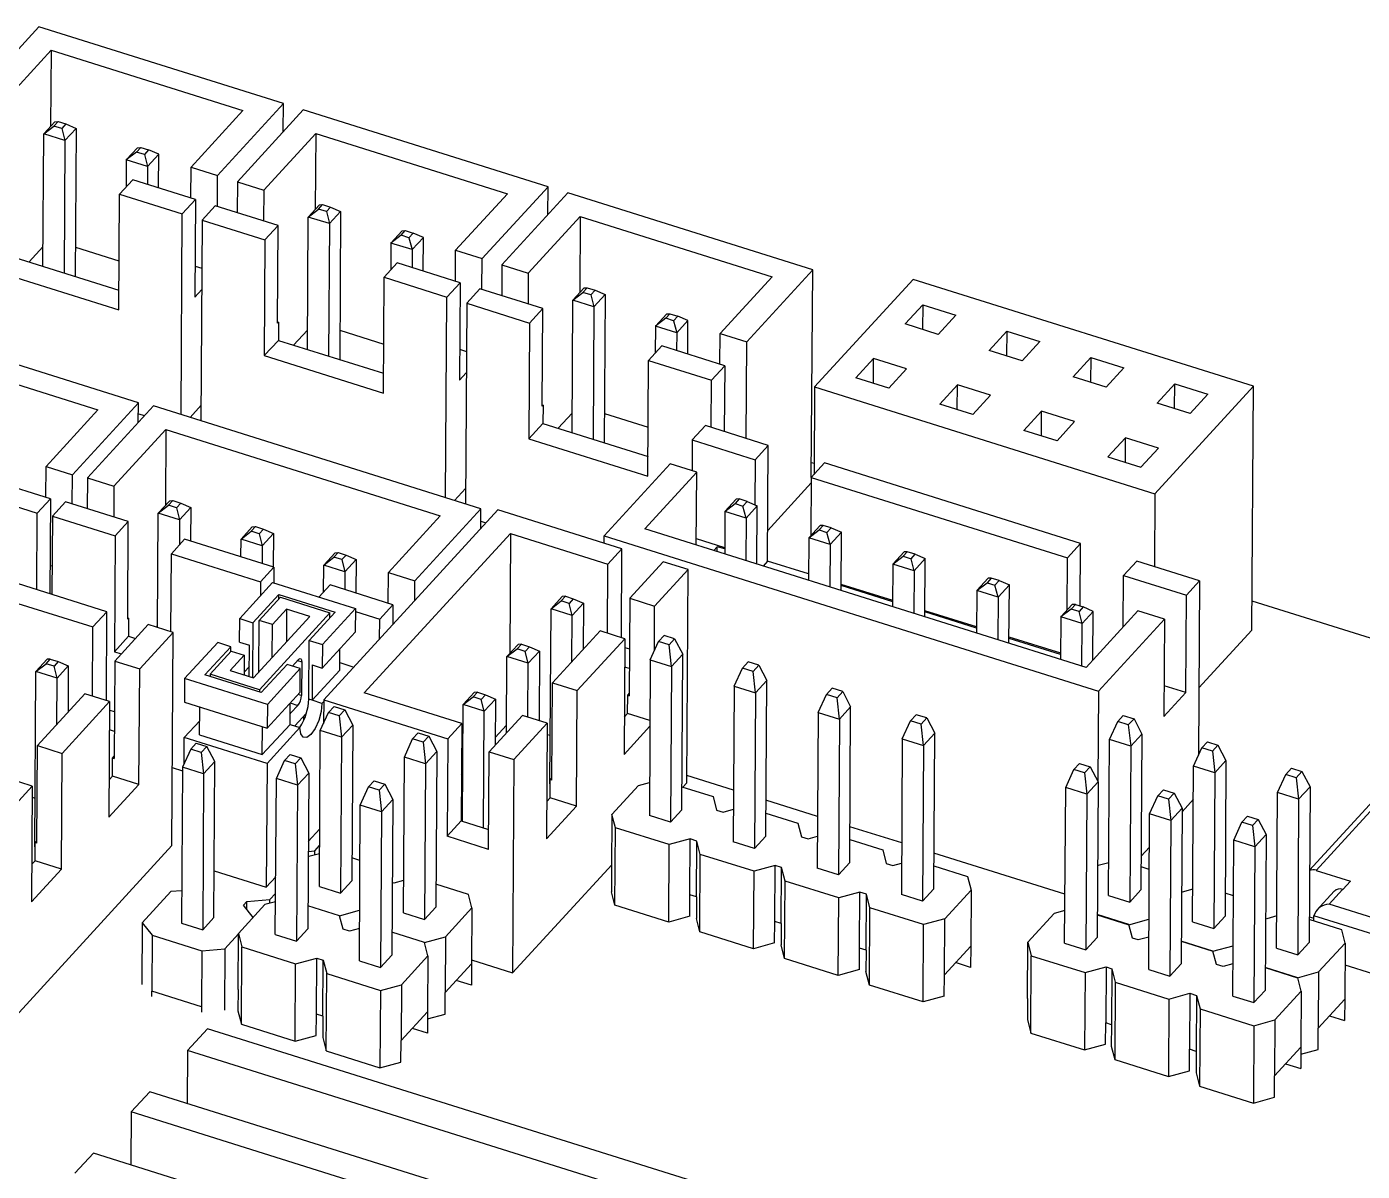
# Model space of a CAD drawing. Header units: millimetres. Extents: x -11 to 295, y 0 to 216.
# Drawn here: x 124.82 to 136.7, y 164.73 to 174.91 of the extents above; entities that cross this region are included whole.
import ezdxf

# ---------------------------------------------------------------- set-up
doc = ezdxf.new("R2010")
doc.units = ezdxf.units.MM

msp = doc.modelspace()

# ---------------------------------------------------------------- linework, layer by layer
at = {"color": 7, "linetype": 'Continuous', "lineweight": 25}
for p, q in [((124.923, 174.911), (124.336, 174.271)), ((127.101, 174.227), (124.923, 174.911)), ((124.571, 174.197), (125.033, 174.701)), ((125.033, 174.701), (125.029, 174.025)), ((125.033, 174.701), (126.74, 174.165)), ((126.513, 173.587), (127.101, 174.227)), ((127.099, 173.978), (127.101, 174.227)), ((126.74, 174.165), (126.278, 173.661)), ((127.277, 174.172), (126.69, 173.531)), ((129.455, 173.488), (127.277, 174.172)), ((124.967, 173.957), (125.067, 174.066)), ((124.967, 173.957), (125.057, 174.027)), ((125.057, 174.027), (125.095, 174.068)), ((125.128, 174.005), (125.057, 174.027)), ((125.067, 174.066), (125.095, 174.068)), ((125.095, 174.068), (125.165, 174.046)), ((125.165, 174.046), (125.128, 174.005)), ((125.128, 174.005), (125.155, 173.898)), ((125.255, 174.007), (125.155, 173.898)), ((125.165, 174.046), (125.255, 174.007)), ((125.255, 174.007), (125.247, 172.689)), ((124.959, 172.779), (124.967, 173.957)), ((125.155, 173.898), (124.967, 173.957)), ((125.155, 173.898), (125.148, 172.72)), ((126.925, 173.458), (127.387, 173.961)), ((127.387, 173.961), (127.383, 173.286)), ((127.387, 173.961), (129.094, 173.425)), ((125.702, 173.726), (125.802, 173.835)), ((125.793, 173.796), (125.702, 173.726)), ((125.793, 173.796), (125.83, 173.837)), ((125.863, 173.774), (125.793, 173.796)), ((125.802, 173.835), (125.83, 173.837)), ((125.83, 173.837), (125.901, 173.815)), ((125.901, 173.815), (125.863, 173.774)), ((125.863, 173.774), (125.891, 173.667)), ((125.991, 173.776), (125.891, 173.667)), ((125.991, 173.776), (125.901, 173.815)), ((125.989, 173.477), (125.991, 173.776)), ((125.702, 173.726), (125.701, 173.486)), ((125.891, 173.667), (125.702, 173.726)), ((125.891, 173.667), (125.89, 173.508)), ((126.276, 173.386), (126.278, 173.661)), ((126.278, 173.661), (126.513, 173.587)), ((125.759, 173.549), (125.641, 173.421)), ((126.318, 173.373), (125.759, 173.549)), ((126.512, 173.312), (126.513, 173.587)), ((126.69, 173.531), (126.688, 173.257)), ((126.69, 173.531), (126.925, 173.458)), ((125.635, 172.391), (125.641, 173.421)), ((125.641, 173.421), (126.2, 173.245)), ((126.925, 173.458), (126.924, 173.183)), ((129.094, 173.425), (128.632, 172.922)), ((128.867, 172.848), (129.455, 173.488)), ((129.631, 173.433), (129.044, 172.792)), ((129.453, 173.238), (129.455, 173.488)), ((131.809, 172.749), (129.631, 173.433)), ((126.2, 173.245), (126.318, 173.373)), ((126.318, 173.373), (126.312, 172.506)), ((126.494, 173.318), (126.377, 173.19)), ((127.053, 173.142), (126.494, 173.318)), ((127.321, 173.218), (127.421, 173.327)), ((127.321, 173.218), (127.411, 173.288)), ((127.411, 173.288), (127.449, 173.329)), ((127.482, 173.266), (127.411, 173.288)), ((127.421, 173.327), (127.449, 173.329)), ((127.449, 173.329), (127.519, 173.306)), ((127.519, 173.306), (127.482, 173.266)), ((127.482, 173.266), (127.509, 173.159)), ((127.609, 173.268), (127.509, 173.159)), ((127.519, 173.306), (127.609, 173.268)), ((127.609, 173.268), (127.601, 171.95)), ((126.189, 171.461), (126.2, 173.245)), ((126.377, 173.19), (126.366, 171.406)), ((126.377, 173.19), (126.936, 173.014)), ((126.936, 173.014), (127.053, 173.142)), ((127.048, 172.275), (127.053, 173.142)), ((127.313, 172.04), (127.321, 173.218)), ((127.509, 173.159), (127.321, 173.218)), ((127.509, 173.159), (127.502, 171.981)), ((129.279, 172.718), (129.741, 173.222)), ((129.741, 173.222), (129.737, 172.547)), ((129.741, 173.222), (131.448, 172.686)), ((128.056, 172.987), (128.157, 173.096)), ((128.147, 173.057), (128.056, 172.987)), ((128.147, 173.057), (128.184, 173.098)), ((128.217, 173.034), (128.147, 173.057)), ((128.157, 173.096), (128.184, 173.098)), ((128.184, 173.098), (128.255, 173.075)), ((128.255, 173.075), (128.217, 173.034)), ((128.217, 173.034), (128.245, 172.928)), ((128.345, 173.037), (128.245, 172.928)), ((128.345, 173.037), (128.255, 173.075)), ((128.343, 172.737), (128.345, 173.037)), ((124.837, 172.818), (124.96, 172.953)), ((125.249, 172.95), (125.637, 172.828)), ((126.936, 173.014), (126.93, 171.985)), ((128.056, 172.987), (128.055, 172.747)), ((128.245, 172.928), (128.056, 172.987)), ((128.245, 172.928), (128.244, 172.769)), ((128.63, 172.647), (128.632, 172.922)), ((128.632, 172.922), (128.867, 172.848)), ((124.701, 172.861), (125.636, 172.567)), ((128.113, 172.81), (127.995, 172.682)), ((128.672, 172.634), (128.113, 172.81)), ((128.866, 172.573), (128.867, 172.848)), ((129.044, 172.792), (129.042, 172.518)), ((129.044, 172.792), (129.279, 172.718)), ((124.575, 172.724), (125.635, 172.391)), ((126.314, 172.781), (126.374, 172.762)), ((127.989, 171.652), (127.995, 172.682)), ((127.995, 172.682), (128.554, 172.506)), ((129.279, 172.718), (129.278, 172.444)), ((131.448, 172.686), (130.986, 172.182)), ((131.222, 172.108), (131.809, 172.749)), ((131.797, 170.902), (131.809, 172.749)), ((126.373, 172.573), (126.312, 172.506)), ((128.554, 172.506), (128.672, 172.634)), ((128.672, 172.634), (128.666, 171.767)), ((128.848, 172.579), (128.731, 172.451)), ((129.407, 172.403), (128.848, 172.579)), ((129.675, 172.479), (129.775, 172.588)), ((129.675, 172.479), (129.765, 172.548)), ((129.765, 172.548), (129.803, 172.589)), ((129.836, 172.526), (129.765, 172.548)), ((129.775, 172.588), (129.803, 172.589)), ((129.803, 172.589), (129.873, 172.567)), ((129.873, 172.567), (129.836, 172.526)), ((129.873, 172.567), (129.963, 172.529)), ((132.703, 172.662), (131.826, 171.706)), ((135.731, 171.712), (132.703, 172.662)), ((128.543, 170.722), (128.554, 172.506)), ((128.731, 172.451), (128.72, 170.666)), ((128.731, 172.451), (129.29, 172.275)), ((129.668, 171.301), (129.675, 172.479)), ((129.863, 172.419), (129.675, 172.479)), ((129.836, 172.526), (129.863, 172.419)), ((129.963, 172.529), (129.863, 172.419)), ((129.963, 172.529), (129.955, 171.211)), ((132.632, 172.267), (132.788, 172.437)), ((132.788, 172.437), (132.787, 172.218)), ((132.788, 172.437), (133.083, 172.345)), ((129.29, 172.275), (129.407, 172.403)), ((129.402, 171.536), (129.407, 172.403)), ((129.863, 172.419), (129.856, 171.242)), ((130.41, 172.248), (130.511, 172.357)), ((130.501, 172.317), (130.41, 172.248)), ((130.501, 172.317), (130.538, 172.358)), ((130.571, 172.295), (130.501, 172.317)), ((130.511, 172.357), (130.538, 172.358)), ((130.538, 172.358), (130.609, 172.336)), ((130.609, 172.336), (130.571, 172.295)), ((130.699, 172.298), (130.609, 172.336)), ((133.083, 172.345), (132.926, 172.174)), ((125.81, 171.566), (123.633, 172.25)), ((127.048, 172.286), (127.056, 172.284)), ((127.048, 172.275), (127.056, 172.284)), ((127.056, 172.284), (127.055, 172.121)), ((127.191, 172.079), (127.314, 172.213)), ((127.603, 172.211), (127.992, 172.088)), ((129.29, 172.275), (129.284, 171.246)), ((130.41, 172.248), (130.409, 172.007)), ((130.599, 172.188), (130.41, 172.248)), ((130.571, 172.295), (130.599, 172.188)), ((130.599, 172.188), (130.598, 172.029)), ((130.699, 172.298), (130.599, 172.188)), ((130.697, 171.998), (130.699, 172.298)), ((132.926, 172.174), (132.632, 172.267)), ((133.379, 172.032), (133.536, 172.203)), ((133.536, 172.203), (133.535, 171.983)), ((133.536, 172.203), (133.83, 172.11)), ((126.93, 171.985), (127.055, 172.121)), ((127.055, 172.121), (127.99, 171.828)), ((130.467, 172.071), (130.349, 171.942)), ((131.026, 171.895), (130.467, 172.071)), ((130.984, 171.908), (130.986, 172.182)), ((130.986, 172.182), (131.222, 172.108)), ((131.216, 171.249), (131.222, 172.108)), ((133.83, 172.11), (133.674, 171.94)), ((123.743, 172.039), (125.45, 171.503)), ((126.93, 171.985), (127.989, 171.652)), ((128.668, 172.042), (128.728, 172.023)), ((132.35, 171.959), (132.193, 171.789)), ((132.349, 171.74), (132.35, 171.959)), ((132.644, 171.867), (132.35, 171.959)), ((133.674, 171.94), (133.379, 172.032)), ((134.127, 171.797), (134.283, 171.968)), ((134.283, 171.968), (134.282, 171.749)), ((134.283, 171.968), (134.578, 171.876)), ((128.727, 171.833), (128.666, 171.767)), ((130.343, 170.913), (130.349, 171.942)), ((130.349, 171.942), (130.908, 171.767)), ((130.908, 171.767), (131.026, 171.895)), ((131.026, 171.895), (131.022, 171.31)), ((132.488, 171.696), (132.644, 171.867)), ((134.578, 171.876), (134.421, 171.705)), ((130.906, 171.347), (130.908, 171.767)), ((132.488, 171.696), (132.193, 171.789)), ((133.097, 171.725), (132.941, 171.554)), ((133.096, 171.505), (133.097, 171.725)), ((133.392, 171.632), (133.097, 171.725)), ((134.421, 171.705), (134.127, 171.797)), ((134.874, 171.563), (135.031, 171.733)), ((135.029, 171.514), (135.031, 171.733)), ((135.031, 171.733), (135.325, 171.641)), ((131.826, 171.706), (131.821, 170.928)), ((131.826, 171.706), (134.854, 170.755)), ((133.235, 171.461), (133.392, 171.632)), ((134.854, 170.755), (135.731, 171.712)), ((135.325, 171.641), (135.168, 171.47)), ((135.717, 169.544), (135.731, 171.712)), ((125.45, 171.503), (124.988, 170.999)), ((125.223, 170.925), (125.81, 171.566)), ((125.944, 171.538), (125.357, 170.898)), ((125.809, 171.391), (125.81, 171.566)), ((128.857, 170.623), (125.944, 171.538)), ((126.269, 171.436), (126.367, 171.543)), ((129.402, 171.547), (129.41, 171.545)), ((129.402, 171.536), (129.41, 171.545)), ((129.41, 171.545), (129.409, 171.382)), ((133.235, 171.461), (132.941, 171.554)), ((133.845, 171.49), (133.688, 171.319)), ((133.844, 171.27), (133.845, 171.49)), ((134.139, 171.398), (133.845, 171.49)), ((135.168, 171.47), (134.874, 171.563)), ((125.81, 171.468), (125.864, 171.451)), ((129.284, 171.246), (129.409, 171.382)), ((129.409, 171.382), (130.344, 171.088)), ((129.545, 171.339), (129.669, 171.474)), ((129.957, 171.471), (130.346, 171.349)), ((130.855, 171.363), (130.738, 171.235)), ((131.414, 171.187), (130.855, 171.363)), ((133.983, 171.227), (134.139, 171.398)), ((125.592, 170.824), (126.054, 171.327)), ((126.054, 171.327), (126.05, 170.652)), ((126.054, 171.327), (128.496, 170.561)), ((129.284, 171.246), (130.343, 170.913)), ((133.983, 171.227), (133.688, 171.319)), ((134.436, 171.084), (134.592, 171.255)), ((134.591, 171.036), (134.592, 171.255)), ((134.887, 171.163), (134.592, 171.255)), ((130.738, 171.235), (130.736, 170.96)), ((130.738, 171.235), (131.297, 171.059)), ((131.297, 171.059), (131.414, 171.187)), ((131.408, 170.158), (131.414, 171.187)), ((134.73, 170.992), (134.887, 171.163)), ((130.542, 171.021), (129.955, 170.381)), ((130.777, 170.947), (130.542, 171.021)), ((131.297, 171.059), (131.294, 170.659)), ((131.915, 171.03), (131.797, 170.902)), ((131.822, 171.025), (131.798, 171.032)), ((134.192, 170.315), (131.915, 171.03)), ((134.436, 171.084), (134.73, 170.992)), ((125.027, 170.712), (124.468, 170.887)), ((124.986, 170.725), (124.988, 170.999)), ((124.988, 170.999), (125.223, 170.925)), ((125.221, 170.665), (125.223, 170.925)), ((125.357, 170.898), (125.355, 170.623)), ((125.357, 170.898), (125.592, 170.824)), ((130.315, 170.443), (130.777, 170.947)), ((130.773, 170.3), (130.777, 170.947)), ((131.797, 170.902), (131.794, 170.385)), ((131.797, 170.902), (134.075, 170.187)), ((125.592, 170.824), (125.59, 170.549)), ((128.623, 170.697), (128.721, 170.804)), ((131.41, 170.43), (131.797, 170.852)), ((124.351, 170.759), (124.91, 170.584)), ((124.91, 170.584), (125.027, 170.712)), ((125.027, 170.712), (125.022, 169.867)), ((125.161, 170.684), (125.044, 170.556)), ((125.72, 170.509), (125.161, 170.684)), ((125.987, 170.584), (126.088, 170.693)), ((125.987, 170.584), (126.078, 170.654)), ((126.078, 170.654), (126.116, 170.695)), ((126.149, 170.632), (126.078, 170.654)), ((126.088, 170.693), (126.116, 170.695)), ((126.116, 170.695), (126.186, 170.673)), ((126.186, 170.673), (126.149, 170.632)), ((126.186, 170.673), (126.276, 170.634)), ((131.028, 170.599), (131.128, 170.708)), ((131.028, 170.599), (131.118, 170.669)), ((131.156, 170.71), (131.118, 170.669)), ((131.118, 170.669), (131.189, 170.647)), ((131.156, 170.71), (131.128, 170.708)), ((131.227, 170.688), (131.156, 170.71)), ((131.189, 170.647), (131.227, 170.688)), ((131.216, 170.54), (131.189, 170.647)), ((131.316, 170.649), (131.216, 170.54)), ((131.227, 170.688), (131.316, 170.649)), ((131.313, 170.13), (131.316, 170.649)), ((134.854, 170.755), (134.85, 170.108)), ((124.906, 169.903), (124.91, 170.584)), ((125.044, 170.556), (125.039, 169.861)), ((125.044, 170.556), (125.603, 170.381)), ((125.981, 169.566), (125.987, 170.584)), ((126.176, 170.525), (125.987, 170.584)), ((126.149, 170.632), (126.176, 170.525)), ((126.176, 170.525), (126.174, 170.301)), ((126.276, 170.634), (126.176, 170.525)), ((126.276, 170.634), (126.274, 170.335)), ((129.009, 170.613), (127.459, 168.923)), ((128.496, 170.561), (128.034, 170.057)), ((128.27, 169.983), (128.857, 170.623)), ((128.856, 170.446), (128.857, 170.623)), ((130.112, 170.267), (129.009, 170.613)), ((131.028, 170.599), (131.026, 170.221)), ((131.216, 170.54), (131.028, 170.599)), ((131.216, 170.54), (131.214, 170.161)), ((125.603, 170.381), (125.72, 170.509)), ((125.715, 169.642), (125.72, 170.509)), ((126.723, 170.353), (126.823, 170.462)), ((126.723, 170.353), (126.814, 170.423)), ((126.814, 170.423), (126.851, 170.464)), ((126.884, 170.401), (126.814, 170.423)), ((126.823, 170.462), (126.851, 170.464)), ((126.851, 170.464), (126.922, 170.442)), ((126.922, 170.442), (126.884, 170.401)), ((126.922, 170.442), (127.012, 170.403)), ((128.856, 170.511), (128.902, 170.497)), ((134.241, 169.211), (130.315, 170.443)), ((131.775, 170.364), (131.875, 170.474)), ((131.775, 170.364), (131.866, 170.434)), ((131.903, 170.475), (131.866, 170.434)), ((131.866, 170.434), (131.936, 170.412)), ((131.903, 170.475), (131.875, 170.474)), ((131.974, 170.453), (131.903, 170.475)), ((131.936, 170.412), (131.974, 170.453)), ((131.964, 170.305), (131.936, 170.412)), ((132.064, 170.415), (131.964, 170.305)), ((131.974, 170.453), (132.064, 170.415)), ((132.061, 169.895), (132.064, 170.415)), ((125.603, 170.381), (125.596, 169.351)), ((126.22, 170.351), (126.103, 170.223)), ((127.015, 170.102), (126.22, 170.351)), ((126.722, 170.194), (126.723, 170.353)), ((126.911, 170.294), (126.723, 170.353)), ((126.884, 170.401), (126.911, 170.294)), ((126.911, 170.294), (126.91, 170.135)), ((127.012, 170.403), (126.911, 170.294)), ((127.012, 170.403), (127.01, 170.104)), ((127.819, 168.985), (129.119, 170.403)), ((129.119, 170.403), (129.113, 169.332)), ((129.119, 170.403), (129.987, 170.13)), ((129.954, 170.316), (129.955, 170.381)), ((129.955, 170.381), (134.351, 169)), ((131.026, 170.276), (130.774, 170.355)), ((131.775, 170.364), (131.773, 169.986)), ((131.964, 170.305), (131.775, 170.364)), ((131.964, 170.305), (131.961, 169.927)), ((134.075, 170.187), (134.192, 170.315)), ((134.189, 169.758), (134.192, 170.315)), ((126.099, 169.529), (126.103, 170.223)), ((126.103, 170.223), (126.897, 169.974)), ((127.459, 170.122), (127.559, 170.231)), ((127.459, 170.122), (127.549, 170.192)), ((127.549, 170.192), (127.587, 170.233)), ((127.62, 170.17), (127.549, 170.192)), ((127.559, 170.231), (127.587, 170.233)), ((127.587, 170.233), (127.657, 170.211)), ((127.657, 170.211), (127.62, 170.17)), ((127.62, 170.17), (127.647, 170.063)), ((127.747, 170.172), (127.647, 170.063)), ((127.657, 170.211), (127.747, 170.172)), ((127.747, 170.172), (127.745, 169.873)), ((129.987, 170.13), (130.112, 170.267)), ((130.108, 169.476), (130.112, 170.267)), ((130.96, 170.285), (130.929, 170.251)), ((130.96, 170.241), (130.96, 170.285)), ((131.026, 170.265), (130.96, 170.285)), ((132.523, 170.13), (132.623, 170.239)), ((132.523, 170.13), (132.613, 170.2)), ((132.651, 170.241), (132.613, 170.2)), ((132.613, 170.2), (132.684, 170.177)), ((132.651, 170.241), (132.623, 170.239)), ((132.721, 170.218), (132.651, 170.241)), ((132.684, 170.177), (132.721, 170.218)), ((132.711, 170.071), (132.684, 170.177)), ((132.811, 170.18), (132.711, 170.071)), ((132.721, 170.218), (132.811, 170.18)), ((132.808, 169.661), (132.811, 170.18)), ((134.072, 169.719), (134.075, 170.187)), ((125.53, 169.707), (124.426, 170.054)), ((125.024, 170.119), (125.041, 170.114)), ((126.897, 169.974), (127.015, 170.102)), ((127.015, 170.102), (127.014, 169.963)), ((127.457, 169.882), (127.459, 170.122)), ((127.647, 170.063), (127.459, 170.122)), ((127.647, 170.063), (127.646, 169.904)), ((128.033, 169.782), (128.034, 170.057)), ((128.034, 170.057), (128.27, 169.983)), ((129.983, 169.515), (129.987, 170.13)), ((130.48, 170.151), (130.183, 169.827)), ((130.403, 169.757), (130.701, 170.082)), ((130.701, 170.082), (130.48, 170.151)), ((130.689, 168.185), (130.701, 170.082)), ((131.408, 170.158), (131.367, 170.113)), ((131.773, 170.043), (131.408, 170.158)), ((132.523, 170.13), (132.52, 169.751)), ((132.711, 170.071), (132.523, 170.13)), ((132.711, 170.071), (132.709, 169.692)), ((134.692, 170.158), (134.575, 170.03)), ((135.251, 169.982), (134.692, 170.158)), ((126.711, 169.646), (127.004, 169.966)), ((126.897, 169.974), (126.897, 169.849)), ((127.004, 169.966), (127.74, 169.735)), ((127.515, 169.945), (127.416, 169.837)), ((128.074, 169.769), (127.515, 169.945)), ((128.269, 169.806), (128.27, 169.983)), ((132.521, 169.806), (132.061, 169.95)), ((132.521, 169.795), (132.061, 169.939)), ((133.27, 169.895), (133.37, 170.004)), ((133.27, 169.895), (133.361, 169.965)), ((133.398, 170.006), (133.361, 169.965)), ((133.361, 169.965), (133.431, 169.943)), ((133.398, 170.006), (133.37, 170.004)), ((133.469, 169.984), (133.398, 170.006)), ((133.431, 169.943), (133.469, 169.984)), ((133.458, 169.836), (133.431, 169.943)), ((133.559, 169.945), (133.458, 169.836)), ((133.469, 169.984), (133.559, 169.945)), ((133.555, 169.426), (133.559, 169.945)), ((134.572, 169.572), (134.575, 170.03)), ((134.575, 170.03), (135.134, 169.854)), ((135.134, 169.854), (135.251, 169.982)), ((135.251, 169.982), (135.242, 168.431)), ((124.536, 169.843), (125.404, 169.571)), ((125.039, 169.864), (125.038, 169.862)), ((126.829, 169.609), (127.059, 169.861)), ((127.073, 169.835), (126.885, 169.63)), ((127.059, 169.819), (127.059, 169.861)), ((127.059, 169.861), (127.56, 169.704)), ((127.073, 169.835), (127.514, 169.696)), ((129.481, 169.734), (129.581, 169.843)), ((129.571, 169.804), (129.609, 169.844)), ((129.609, 169.844), (129.581, 169.843)), ((129.609, 169.844), (129.679, 169.822)), ((129.679, 169.822), (129.642, 169.781)), ((129.679, 169.822), (129.769, 169.784)), ((130.183, 169.827), (130.177, 168.96)), ((130.183, 169.827), (130.403, 169.757)), ((133.27, 169.895), (133.268, 169.516)), ((133.458, 169.836), (133.27, 169.895)), ((133.458, 169.836), (133.456, 169.457)), ((135.129, 168.987), (135.134, 169.854)), ((125.404, 169.571), (125.53, 169.707)), ((125.525, 168.917), (125.53, 169.707)), ((127.514, 169.696), (126.888, 169.013)), ((127.128, 169.729), (127.003, 169.593)), ((127.128, 169.729), (127.126, 169.438)), ((127.334, 169.665), (127.128, 169.729)), ((127.56, 169.704), (127.329, 169.452)), ((127.74, 169.735), (127.447, 169.415)), ((127.514, 169.654), (127.514, 169.696)), ((127.74, 169.735), (127.739, 169.525)), ((127.74, 169.709), (127.957, 169.641)), ((127.957, 169.641), (128.074, 169.769)), ((128.074, 169.769), (128.073, 169.593)), ((129.471, 168.176), (129.481, 169.734)), ((129.481, 169.734), (129.571, 169.804)), ((129.669, 169.674), (129.481, 169.734)), ((129.642, 169.781), (129.571, 169.804)), ((129.669, 169.674), (129.642, 169.781)), ((129.769, 169.784), (129.669, 169.674)), ((129.769, 169.784), (129.767, 169.373)), ((130.401, 169.362), (130.403, 169.757)), ((133.268, 169.571), (132.808, 169.716)), ((133.268, 169.56), (132.808, 169.705)), ((134.018, 169.66), (134.118, 169.77)), ((134.108, 169.73), (134.018, 169.66)), ((134.108, 169.73), (134.146, 169.771)), ((134.179, 169.708), (134.108, 169.73)), ((134.146, 169.771), (134.118, 169.77)), ((134.146, 169.771), (134.216, 169.749)), ((134.216, 169.749), (134.179, 169.708)), ((134.206, 169.601), (134.179, 169.708)), ((134.306, 169.71), (134.206, 169.601)), ((134.306, 169.71), (134.216, 169.749)), ((134.703, 169.715), (134.241, 169.211)), ((134.303, 169.279), (134.306, 169.71)), ((134.938, 169.641), (134.703, 169.715)), ((137.818, 169.142), (135.719, 169.801)), ((125.897, 169.592), (125.6, 169.267)), ((125.715, 169.653), (125.723, 169.65)), ((125.715, 169.642), (125.723, 169.65)), ((125.723, 169.65), (125.722, 169.488)), ((126.118, 169.523), (125.897, 169.592)), ((125.971, 169.569), (125.981, 169.58)), ((126.71, 169.436), (126.711, 169.646)), ((126.711, 169.646), (126.829, 169.609)), ((126.829, 169.609), (126.826, 169.121)), ((127.334, 169.665), (126.833, 169.118)), ((126.882, 169.172), (126.885, 169.63)), ((127.003, 169.593), (126.885, 169.63)), ((127.001, 169.302), (127.003, 169.593)), ((127.956, 169.464), (127.957, 169.641)), ((129.667, 169.264), (129.669, 169.674)), ((134.018, 169.66), (134.015, 169.282)), ((134.206, 169.601), (134.018, 169.66)), ((134.204, 169.223), (134.206, 169.601)), ((134.351, 169), (134.938, 169.641)), ((134.938, 169.641), (134.933, 168.774)), ((138.314, 169.682), (136.229, 167.409)), ((125.4, 168.956), (125.404, 169.571)), ((125.596, 169.351), (125.722, 169.488)), ((125.722, 169.488), (125.784, 169.468)), ((125.821, 169.198), (126.118, 169.523)), ((126.106, 167.626), (126.118, 169.523)), ((127.445, 169.205), (127.739, 169.525)), ((129.917, 169.536), (129.494, 169.075)), ((129.714, 169.006), (130.137, 169.467)), ((130.137, 169.467), (129.917, 169.536)), ((130.137, 169.467), (130.131, 168.438)), ((130.437, 169.441), (130.487, 169.495)), ((130.581, 169.466), (130.487, 169.495)), ((130.531, 169.411), (130.581, 169.466)), ((130.581, 169.466), (130.653, 169.33)), ((134.016, 169.337), (133.556, 169.481)), ((134.015, 169.326), (133.556, 169.47)), ((135.246, 169.029), (135.717, 169.544)), ((125.596, 169.351), (125.658, 169.331)), ((126.221, 169.112), (126.515, 169.432)), ((126.402, 169.144), (126.632, 169.395)), ((126.635, 169.356), (126.447, 169.152)), ((126.632, 169.395), (126.515, 169.432)), ((126.632, 169.354), (126.632, 169.395)), ((126.635, 169.356), (126.752, 169.32)), ((126.71, 169.436), (126.798, 169.408)), ((126.796, 169.13), (126.798, 169.408)), ((127.326, 168.929), (127.329, 169.452)), ((127.329, 169.452), (127.447, 169.415)), ((127.447, 169.415), (127.445, 169.205)), ((127.601, 169.188), (127.602, 169.376)), ((129.089, 169.307), (129.19, 169.416)), ((129.089, 169.307), (129.18, 169.377)), ((129.18, 169.377), (129.217, 169.418)), ((129.25, 169.354), (129.18, 169.377)), ((129.217, 169.418), (129.19, 169.416)), ((129.217, 169.418), (129.288, 169.395)), ((129.288, 169.395), (129.25, 169.354)), ((129.278, 169.248), (129.25, 169.354)), ((129.378, 169.357), (129.278, 169.248)), ((129.288, 169.395), (129.378, 169.357)), ((129.378, 169.357), (129.374, 168.739)), ((130.137, 169.39), (130.18, 169.377)), ((130.364, 169.28), (130.437, 169.441)), ((130.531, 169.411), (130.437, 169.441)), ((130.552, 169.221), (130.531, 169.411)), ((124.898, 169.174), (124.998, 169.284)), ((124.898, 169.174), (124.988, 169.244)), ((124.988, 169.244), (125.026, 169.285)), ((125.059, 169.222), (124.988, 169.244)), ((125.026, 169.285), (124.998, 169.284)), ((125.026, 169.285), (125.097, 169.263)), ((125.097, 169.263), (125.059, 169.222)), ((125.086, 169.115), (125.059, 169.222)), ((125.186, 169.225), (125.086, 169.115)), ((125.097, 169.263), (125.186, 169.225)), ((125.186, 169.225), (125.184, 168.814)), ((125.6, 169.267), (125.595, 168.4)), ((125.6, 169.267), (125.821, 169.198)), ((126.752, 169.32), (126.627, 169.183)), ((126.752, 169.32), (126.751, 169.144)), ((126.751, 169.17), (126.797, 169.22)), ((127.133, 169.238), (126.902, 168.987)), ((127.25, 169.201), (127.133, 169.238)), ((127.18, 169.223), (127.232, 169.28)), ((127.263, 169.26), (127.261, 168.962)), ((127.357, 169.233), (127.355, 168.92)), ((127.357, 169.233), (127.445, 169.205)), ((127.601, 169.254), (127.726, 169.214)), ((129.085, 168.63), (129.089, 169.307)), ((129.278, 169.248), (129.089, 169.307)), ((129.275, 168.77), (129.278, 169.248)), ((130.364, 169.28), (130.356, 167.895)), ((130.364, 169.28), (130.552, 169.221)), ((130.552, 169.221), (130.544, 167.836)), ((130.552, 169.221), (130.653, 169.33)), ((130.644, 167.945), (130.653, 169.33)), ((131.184, 169.206), (131.235, 169.261)), ((131.329, 169.231), (131.235, 169.261)), ((131.279, 169.176), (131.329, 169.231)), ((131.329, 169.231), (131.4, 169.096)), ((124.888, 167.616), (124.898, 169.174)), ((125.086, 169.115), (124.898, 169.174)), ((125.084, 168.705), (125.086, 169.115)), ((125.814, 168.169), (125.821, 169.198)), ((126.221, 169.112), (126.22, 168.902)), ((126.957, 168.881), (126.221, 169.112)), ((126.902, 168.987), (126.402, 169.144)), ((126.888, 169.013), (126.447, 169.152)), ((126.447, 169.152), (126.447, 169.13)), ((126.627, 169.183), (126.833, 169.118)), ((127.25, 169.201), (126.957, 168.881)), ((127.249, 168.991), (127.25, 169.201)), ((127.355, 168.919), (127.601, 169.188)), ((130.179, 169.201), (130.136, 169.215)), ((131.111, 169.046), (131.184, 169.206)), ((131.279, 169.176), (131.184, 169.206)), ((131.3, 168.986), (131.279, 169.176)), ((126.888, 169.013), (126.888, 168.991)), ((126.956, 168.671), (127.249, 168.991)), ((128.687, 168.713), (127.819, 168.985)), ((128.698, 168.88), (128.798, 168.989)), ((128.788, 168.95), (128.826, 168.991)), ((128.826, 168.991), (128.798, 168.989)), ((128.826, 168.991), (128.897, 168.968)), ((129.488, 168.208), (129.494, 169.075)), ((129.494, 169.075), (129.714, 169.006)), ((129.708, 167.976), (129.714, 169.006)), ((130.163, 168.964), (130.178, 168.981)), ((131.111, 169.046), (131.103, 167.66)), ((131.111, 169.046), (131.3, 168.986)), ((131.3, 168.986), (131.291, 167.601)), ((131.3, 168.986), (131.4, 169.096)), ((131.391, 167.71), (131.4, 169.096)), ((131.932, 168.971), (131.982, 169.026)), ((132.076, 168.996), (131.982, 169.026)), ((132.026, 168.942), (132.076, 168.996)), ((132.076, 168.996), (132.147, 168.861)), ((134.351, 169), (134.346, 168.197)), ((135.129, 168.987), (134.933, 168.774)), ((135.129, 168.987), (134.935, 169.048)), ((125.334, 168.977), (124.911, 168.516)), ((125.132, 168.447), (125.554, 168.908)), ((125.554, 168.908), (125.334, 168.977)), ((125.554, 168.908), (125.548, 167.878)), ((126.22, 168.902), (126.956, 168.671)), ((126.957, 168.881), (126.956, 168.671)), ((127.159, 168.706), (127.16, 168.893)), ((127.229, 168.874), (127.167, 168.806)), ((127.355, 168.92), (127.326, 168.929)), ((127.443, 168.891), (127.355, 168.919)), ((127.459, 168.908), (127.443, 168.891)), ((127.459, 168.923), (127.457, 168.713)), ((127.459, 168.923), (128.562, 168.576)), ((127.501, 168.809), (127.551, 168.864)), ((127.551, 168.864), (127.645, 168.834)), ((128.692, 167.843), (128.698, 168.88)), ((128.698, 168.88), (128.788, 168.95)), ((128.886, 168.821), (128.698, 168.88)), ((128.859, 168.927), (128.788, 168.95)), ((128.897, 168.968), (128.859, 168.927)), ((128.886, 168.821), (128.859, 168.927)), ((128.986, 168.93), (128.886, 168.821)), ((128.897, 168.968), (128.986, 168.93)), ((128.986, 168.93), (128.984, 168.519)), ((130.162, 168.802), (130.163, 168.964)), ((130.163, 168.964), (130.177, 168.96)), ((131.859, 168.811), (131.932, 168.971)), ((132.026, 168.942), (131.932, 168.971)), ((132.047, 168.752), (132.026, 168.942)), ((132.047, 168.752), (132.147, 168.861)), ((132.139, 167.475), (132.147, 168.861)), ((125.554, 168.831), (125.597, 168.818)), ((126.354, 168.612), (126.355, 168.859)), ((127.201, 168.692), (127.305, 168.805)), ((127.283, 168.745), (127.283, 168.781)), ((127.428, 168.649), (127.501, 168.809)), ((127.595, 168.78), (127.501, 168.809)), ((127.645, 168.834), (127.595, 168.78)), ((127.595, 168.78), (127.616, 168.59)), ((127.645, 168.834), (127.717, 168.699)), ((128.88, 167.784), (128.886, 168.821)), ((129.228, 168.785), (128.93, 168.461)), ((129.448, 168.716), (129.228, 168.785)), ((130.133, 168.77), (130.162, 168.802)), ((130.361, 168.739), (130.162, 168.802)), ((131.859, 168.811), (131.85, 167.425)), ((131.859, 168.811), (132.047, 168.752)), ((132.047, 168.752), (132.039, 167.366)), ((132.679, 168.737), (132.729, 168.791)), ((132.824, 168.762), (132.729, 168.791)), ((132.773, 168.707), (132.824, 168.762)), ((132.824, 168.762), (132.895, 168.626)), ((134.523, 168.729), (134.573, 168.784)), ((134.573, 168.784), (134.668, 168.754)), ((134.668, 168.754), (134.617, 168.7)), ((134.668, 168.754), (134.739, 168.619)), ((125.596, 168.642), (125.553, 168.655)), ((126.218, 168.588), (126.355, 168.737)), ((126.912, 168.437), (127.159, 168.705)), ((126.912, 168.437), (126.914, 168.684)), ((127.247, 168.677), (126.954, 168.357)), ((127.159, 168.705), (127.247, 168.677)), ((127.42, 167.263), (127.428, 168.649)), ((127.616, 168.59), (127.428, 168.649)), ((127.717, 168.699), (127.616, 168.59)), ((127.717, 168.699), (127.708, 167.313)), ((128.249, 168.575), (128.299, 168.629)), ((128.299, 168.629), (128.393, 168.6)), ((128.562, 168.576), (128.687, 168.713)), ((128.687, 168.713), (128.682, 167.846)), ((128.984, 168.587), (129.086, 168.698)), ((129.151, 168.391), (129.448, 168.716)), ((129.448, 168.716), (129.442, 167.686)), ((130.131, 168.438), (130.36, 168.688)), ((132.606, 168.576), (132.679, 168.737)), ((132.773, 168.707), (132.679, 168.737)), ((132.795, 168.517), (132.773, 168.707)), ((132.795, 168.517), (132.895, 168.626)), ((132.886, 167.241), (132.895, 168.626)), ((134.45, 168.569), (134.523, 168.729)), ((134.617, 168.7), (134.523, 168.729)), ((134.617, 168.7), (134.639, 168.51)), ((137.405, 168.623), (136.288, 167.406)), ((124.906, 167.649), (124.911, 168.516)), ((124.911, 168.516), (125.132, 168.447)), ((126.217, 168.355), (126.218, 168.588)), ((126.954, 168.357), (126.218, 168.588)), ((126.275, 168.483), (126.325, 168.538)), ((126.325, 168.538), (126.419, 168.508)), ((126.354, 168.612), (126.912, 168.437)), ((126.419, 168.508), (126.369, 168.454)), ((126.491, 168.373), (126.419, 168.508)), ((127.616, 168.59), (127.608, 167.204)), ((128.176, 168.414), (128.249, 168.575)), ((128.343, 168.545), (128.249, 168.575)), ((128.393, 168.6), (128.343, 168.545)), ((128.343, 168.545), (128.364, 168.355)), ((128.393, 168.6), (128.464, 168.464)), ((128.562, 168.576), (128.557, 167.709)), ((129.448, 168.616), (129.474, 168.608)), ((132.606, 168.576), (132.598, 167.191)), ((132.606, 168.576), (132.795, 168.517)), ((132.795, 168.517), (132.786, 167.131)), ((134.442, 167.183), (134.45, 168.569)), ((134.639, 168.51), (134.45, 168.569)), ((134.639, 168.51), (134.63, 167.124)), ((134.739, 168.619), (134.639, 168.51)), ((134.739, 168.619), (134.73, 167.233)), ((135.271, 168.495), (135.321, 168.549)), ((135.321, 168.549), (135.415, 168.52)), ((135.415, 168.52), (135.365, 168.465)), ((135.415, 168.52), (135.486, 168.384)), ((125.125, 167.417), (125.132, 168.447)), ((125.579, 168.243), (125.58, 168.405)), ((125.58, 168.405), (125.595, 168.421)), ((125.58, 168.405), (125.595, 168.4)), ((126.275, 168.483), (126.202, 168.323)), ((126.369, 168.454), (126.275, 168.483)), ((126.369, 168.454), (126.39, 168.264)), ((127.11, 168.382), (127.16, 168.437)), ((127.16, 168.437), (127.254, 168.407)), ((127.254, 168.407), (127.204, 168.353)), ((127.254, 168.407), (127.325, 168.272)), ((128.167, 167.028), (128.176, 168.414)), ((128.364, 168.355), (128.176, 168.414)), ((128.464, 168.464), (128.364, 168.355)), ((128.464, 168.464), (128.456, 167.079)), ((128.925, 167.593), (128.93, 168.461)), ((128.93, 168.461), (129.151, 168.391)), ((129.151, 168.391), (129.139, 166.495)), ((135.198, 168.334), (135.271, 168.495)), ((135.365, 168.465), (135.271, 168.495)), ((135.365, 168.465), (135.386, 168.275)), ((126.111, 168.321), (126.202, 168.292)), ((126.202, 168.323), (126.194, 166.937)), ((126.39, 168.264), (126.202, 168.323)), ((126.491, 168.373), (126.39, 168.264)), ((126.482, 166.987), (126.491, 168.373)), ((126.954, 168.357), (126.947, 167.256)), ((127.037, 168.222), (127.11, 168.382)), ((127.204, 168.353), (127.11, 168.382)), ((127.204, 168.353), (127.225, 168.163)), ((127.325, 168.272), (127.225, 168.163)), ((127.325, 168.272), (127.317, 166.886)), ((128.364, 168.355), (128.355, 166.969)), ((128.685, 168.26), (128.694, 168.271)), ((134.06, 168.143), (134.133, 168.303)), ((134.133, 168.303), (134.183, 168.358)), ((134.227, 168.274), (134.133, 168.303)), ((134.183, 168.358), (134.277, 168.328)), ((134.277, 168.328), (134.227, 168.274)), ((134.227, 168.274), (134.248, 168.084)), ((134.277, 168.328), (134.348, 168.193)), ((135.189, 166.949), (135.198, 168.334)), ((135.386, 168.275), (135.198, 168.334)), ((135.386, 168.275), (135.378, 166.889)), ((135.486, 168.384), (135.386, 168.275)), ((135.486, 168.384), (135.478, 166.999)), ((136.018, 168.26), (136.068, 168.315)), ((136.068, 168.315), (136.162, 168.285)), ((136.162, 168.285), (136.112, 168.23)), ((136.162, 168.285), (136.234, 168.15)), ((124.568, 167.832), (124.865, 168.156)), ((124.865, 168.156), (124.645, 168.226)), ((124.865, 168.156), (124.859, 167.127)), ((125.548, 167.878), (125.814, 168.169)), ((125.55, 168.211), (125.579, 168.243)), ((125.814, 168.169), (125.579, 168.243)), ((126.39, 168.264), (126.382, 166.878)), ((127.028, 166.836), (127.037, 168.222)), ((127.225, 168.163), (127.037, 168.222)), ((127.225, 168.163), (127.217, 166.777)), ((127.784, 167.987), (127.857, 168.148)), ((127.857, 168.148), (127.907, 168.202)), ((127.951, 168.118), (127.857, 168.148)), ((127.907, 168.202), (128.001, 168.173)), ((128.001, 168.173), (127.951, 168.118)), ((128.001, 168.173), (128.073, 168.037)), ((129.471, 168.176), (129.474, 168.175)), ((129.473, 168.05), (129.474, 168.213)), ((129.474, 168.213), (129.489, 168.229)), ((129.488, 168.208), (129.474, 168.213)), ((130.023, 167.904), (130.258, 168.161)), ((130.258, 168.161), (130.357, 168.188)), ((130.645, 168.149), (130.924, 168.062)), ((130.654, 168.146), (130.689, 168.185)), ((131.106, 168.119), (130.69, 168.25)), ((134.348, 168.193), (134.248, 168.084)), ((134.348, 168.193), (134.34, 166.808)), ((135.945, 168.099), (136.018, 168.26)), ((136.112, 168.23), (136.018, 168.26)), ((136.112, 168.23), (136.133, 168.04)), ((136.234, 168.15), (136.133, 168.04)), ((136.234, 168.15), (136.225, 166.764)), ((124.865, 168.057), (124.891, 168.049)), ((127.951, 168.118), (127.972, 167.928)), ((128.073, 168.037), (127.972, 167.928)), ((128.073, 168.037), (128.064, 166.652)), ((129.444, 168.019), (129.473, 168.05)), ((129.708, 167.976), (129.473, 168.05)), ((130.924, 168.062), (130.954, 167.942)), ((131.853, 167.884), (131.393, 168.029)), ((134.051, 166.757), (134.06, 168.143)), ((134.248, 168.084), (134.06, 168.143)), ((134.248, 168.084), (134.24, 166.698)), ((134.807, 167.908), (134.88, 168.069)), ((134.88, 168.069), (134.93, 168.123)), ((134.974, 168.039), (134.88, 168.069)), ((134.93, 168.123), (135.024, 168.094)), ((135.024, 168.094), (134.974, 168.039)), ((134.974, 168.039), (134.996, 167.849)), ((135.024, 168.094), (135.096, 167.958)), ((135.096, 167.928), (135.196, 168.038)), ((135.937, 166.714), (135.945, 168.099)), ((136.133, 168.04), (135.945, 168.099)), ((136.133, 168.04), (136.125, 166.655)), ((127.776, 166.602), (127.784, 167.987)), ((127.972, 167.928), (127.784, 167.987)), ((127.972, 167.928), (127.964, 166.542)), ((129.442, 167.686), (129.708, 167.976)), ((130.644, 167.945), (130.544, 167.836)), ((130.954, 167.942), (131.013, 167.924)), ((131.013, 167.924), (131.105, 167.949)), ((131.393, 167.914), (131.678, 167.825)), ((135.096, 167.958), (134.996, 167.849)), ((135.096, 167.958), (135.087, 166.573)), ((128.557, 167.709), (128.682, 167.846)), ((128.682, 167.846), (128.926, 167.769)), ((130.023, 167.904), (130.02, 167.406)), ((130.054, 167.785), (130.023, 167.904)), ((130.544, 167.836), (130.356, 167.895)), ((131.678, 167.825), (131.709, 167.705)), ((132.601, 167.65), (132.141, 167.794)), ((134.799, 166.523), (134.807, 167.908)), ((134.996, 167.849), (134.807, 167.908)), ((134.996, 167.849), (134.987, 166.464)), ((135.555, 167.674), (135.628, 167.834)), ((135.628, 167.834), (135.678, 167.889)), ((135.722, 167.804), (135.628, 167.834)), ((135.678, 167.889), (135.772, 167.859)), ((135.772, 167.859), (135.722, 167.804)), ((135.722, 167.804), (135.743, 167.614)), ((135.772, 167.859), (135.843, 167.724)), ((127.321, 167.664), (127.423, 167.775)), ((128.925, 167.593), (128.557, 167.709)), ((130.05, 167.097), (130.054, 167.785)), ((130.532, 167.635), (130.054, 167.785)), ((130.719, 167.686), (130.532, 167.635)), ((130.716, 167.187), (130.719, 167.686)), ((130.778, 167.667), (130.719, 167.686)), ((131.391, 167.71), (131.291, 167.601)), ((131.709, 167.705), (131.768, 167.687)), ((131.768, 167.687), (131.852, 167.71)), ((132.14, 167.68), (132.433, 167.588)), ((135.546, 166.288), (135.555, 167.674)), ((135.743, 167.614), (135.555, 167.674)), ((135.843, 167.724), (135.743, 167.614)), ((135.843, 167.724), (135.835, 166.338)), ((124.556, 165.935), (126.106, 167.626)), ((124.888, 167.616), (124.891, 167.616)), ((124.89, 167.491), (124.891, 167.654)), ((124.891, 167.654), (124.906, 167.67)), ((124.906, 167.649), (124.891, 167.654)), ((127.321, 167.575), (127.378, 167.58)), ((127.421, 167.554), (127.326, 167.528)), ((127.378, 167.58), (127.422, 167.628)), ((127.378, 167.542), (127.378, 167.58)), ((130.528, 166.946), (130.532, 167.635)), ((130.775, 167.169), (130.778, 167.667)), ((130.809, 167.548), (130.778, 167.667)), ((131.291, 167.601), (131.103, 167.66)), ((132.433, 167.588), (132.464, 167.468)), ((134.054, 167.193), (132.888, 167.559)), ((134.732, 167.532), (134.805, 167.612)), ((135.743, 167.614), (135.734, 166.229)), ((124.861, 167.46), (124.89, 167.491)), ((125.125, 167.417), (124.89, 167.491)), ((127.326, 167.528), (127.321, 167.522)), ((127.781, 167.495), (127.709, 167.517)), ((129.139, 166.495), (130.021, 167.456)), ((130.804, 166.86), (130.809, 167.548)), ((131.287, 167.398), (130.809, 167.548)), ((131.474, 167.449), (131.287, 167.398)), ((131.471, 166.95), (131.474, 167.449)), ((131.533, 167.43), (131.474, 167.449)), ((132.139, 167.475), (132.039, 167.366)), ((132.464, 167.468), (132.523, 167.45)), ((132.523, 167.45), (132.599, 167.471)), ((132.888, 167.445), (133.188, 167.351)), ((134.348, 167.448), (134.344, 167.443)), ((134.444, 167.474), (134.348, 167.448)), ((134.804, 167.415), (134.732, 167.438)), ((124.859, 167.127), (125.125, 167.417)), ((126.485, 167.401), (126.947, 167.256)), ((126.947, 167.256), (127.031, 167.348)), ((130.02, 167.406), (130.019, 167.216)), ((131.283, 166.709), (131.287, 167.398)), ((131.53, 166.932), (131.533, 167.43)), ((131.563, 167.311), (131.533, 167.43)), ((132.039, 167.366), (131.85, 167.425)), ((133.188, 167.351), (133.218, 167.231)), ((136.288, 167.406), (136.595, 167.309)), ((126.097, 167.217), (125.843, 166.939)), ((126.195, 167.225), (126.097, 167.217)), ((126.98, 167.146), (127.03, 167.201)), ((127.42, 167.263), (127.608, 167.204)), ((127.608, 167.204), (127.708, 167.313)), ((128.081, 167.291), (128.068, 167.295)), ((128.169, 167.315), (128.081, 167.291)), ((128.746, 167.192), (128.457, 167.283)), ((130.05, 167.097), (130.019, 167.216)), ((131.559, 166.623), (131.563, 167.311)), ((132.042, 167.161), (131.563, 167.311)), ((132.229, 167.212), (132.042, 167.161)), ((132.226, 166.713), (132.229, 167.212)), ((132.288, 167.193), (132.229, 167.212)), ((132.886, 167.241), (132.786, 167.131)), ((133.218, 167.231), (132.984, 166.975)), ((133.218, 167.231), (133.215, 166.732)), ((134.63, 167.124), (134.73, 167.233)), ((135.096, 167.213), (135.091, 167.215)), ((135.191, 167.239), (135.096, 167.213)), ((135.552, 167.18), (135.479, 167.203)), ((136.45, 167.222), (136.292, 167.049)), ((136.524, 167.236), (136.405, 167.106)), ((136.524, 167.236), (136.527, 167.235)), ((136.527, 167.235), (136.595, 167.309)), ((126.935, 167.101), (126.7, 166.845)), ((126.744, 167.095), (126.775, 167.129)), ((126.831, 166.988), (126.744, 167.095)), ((126.775, 167.129), (126.98, 167.146)), ((126.775, 167.057), (126.775, 167.129)), ((127.03, 167.127), (126.935, 167.101)), ((126.98, 167.113), (126.98, 167.146)), ((127.6, 167.002), (127.318, 167.091)), ((128.355, 166.969), (128.456, 167.079)), ((128.777, 167.072), (128.746, 167.192)), ((130.528, 166.946), (130.05, 167.097)), ((130.715, 166.998), (130.716, 167.187)), ((130.775, 167.169), (130.716, 167.187)), ((130.775, 167.169), (130.774, 166.979)), ((132.037, 166.472), (132.042, 167.161)), ((132.285, 166.695), (132.288, 167.193)), ((132.318, 167.074), (132.288, 167.193)), ((132.786, 167.131), (132.598, 167.191)), ((134.442, 167.183), (134.63, 167.124)), ((136.84, 166.97), (136.405, 167.106)), ((126.482, 166.987), (126.382, 166.878)), ((127.6, 167.002), (127.778, 167.051)), ((127.631, 166.882), (127.6, 167.002)), ((128.167, 167.028), (128.355, 166.969)), ((128.542, 166.816), (128.777, 167.072)), ((128.777, 167.072), (128.774, 166.574)), ((130.715, 166.998), (130.528, 166.946)), ((130.804, 166.86), (130.774, 166.979)), ((132.314, 166.386), (132.318, 167.074)), ((132.796, 166.924), (132.318, 167.074)), ((132.984, 166.975), (132.796, 166.924)), ((132.981, 166.476), (132.984, 166.975)), ((133.958, 167.022), (133.723, 166.766)), ((134.053, 167.048), (133.958, 167.022)), ((134.623, 166.923), (134.341, 167.012)), ((134.341, 167.01), (134.622, 166.922)), ((134.622, 166.922), (134.801, 166.971)), ((135.378, 166.889), (135.478, 166.999)), ((135.85, 166.976), (135.839, 166.98)), ((135.938, 167), (135.85, 166.976)), ((136.516, 166.877), (136.226, 166.968)), ((136.227, 166.994), (136.269, 166.981)), ((136.792, 166.837), (136.269, 167.001)), ((136.269, 166.955), (136.269, 167.001)), ((125.843, 166.939), (125.839, 166.392)), ((125.843, 166.939), (125.932, 166.83)), ((126.194, 166.937), (126.382, 166.878)), ((126.697, 166.346), (126.7, 166.845)), ((126.7, 166.845), (126.73, 166.725)), ((127.217, 166.777), (127.317, 166.886)), ((127.689, 166.864), (127.631, 166.882)), ((127.777, 166.888), (127.689, 166.864)), ((128.355, 166.765), (128.065, 166.856)), ((131.283, 166.709), (130.804, 166.86)), ((131.47, 166.761), (131.471, 166.95)), ((131.53, 166.932), (131.471, 166.95)), ((131.53, 166.932), (131.529, 166.742)), ((132.792, 166.235), (132.796, 166.924)), ((134.654, 166.804), (134.623, 166.923)), ((135.189, 166.949), (135.378, 166.889)), ((136.546, 166.758), (136.516, 166.877)), ((125.932, 166.83), (125.929, 166.331)), ((125.932, 166.83), (126.373, 166.691)), ((126.578, 166.708), (126.7, 166.84)), ((126.726, 166.037), (126.73, 166.725)), ((126.73, 166.725), (127.208, 166.575)), ((127.028, 166.836), (127.217, 166.777)), ((128.355, 166.765), (128.542, 166.816)), ((128.385, 166.645), (128.355, 166.765)), ((128.542, 166.816), (128.539, 166.318)), ((131.47, 166.761), (131.283, 166.709)), ((131.559, 166.623), (131.529, 166.742)), ((132.981, 166.476), (133.215, 166.732)), ((133.215, 166.732), (133.214, 166.543)), ((133.72, 166.267), (133.723, 166.766)), ((133.723, 166.766), (133.753, 166.646)), ((134.051, 166.757), (134.24, 166.698)), ((134.24, 166.698), (134.34, 166.808)), ((134.705, 166.787), (134.654, 166.804)), ((134.8, 166.813), (134.705, 166.787)), ((135.37, 166.688), (135.088, 166.777)), ((135.088, 166.776), (135.369, 166.687)), ((135.369, 166.687), (135.549, 166.736)), ((136.125, 166.655), (136.225, 166.764)), ((136.311, 166.502), (136.546, 166.758)), ((136.546, 166.758), (136.543, 166.259)), ((126.373, 166.691), (126.37, 166.193)), ((126.373, 166.691), (126.578, 166.708)), ((126.578, 166.708), (126.575, 166.161)), ((127.208, 166.575), (127.396, 166.626)), ((127.393, 166.128), (127.396, 166.626)), ((127.396, 166.626), (127.454, 166.608)), ((127.451, 166.109), (127.454, 166.608)), ((127.454, 166.608), (127.485, 166.488)), ((127.964, 166.542), (128.064, 166.652)), ((128.15, 166.389), (128.385, 166.645)), ((128.385, 166.645), (128.382, 166.147)), ((128.774, 166.609), (129.139, 166.495)), ((132.037, 166.472), (131.559, 166.623)), ((132.225, 166.524), (132.226, 166.713)), ((132.285, 166.695), (132.226, 166.713)), ((132.285, 166.695), (132.283, 166.505)), ((133.749, 165.958), (133.753, 166.646)), ((133.753, 166.646), (134.232, 166.496)), ((135.401, 166.569), (135.37, 166.688)), ((135.937, 166.714), (136.125, 166.655)), ((127.204, 165.887), (127.208, 166.575)), ((127.481, 165.8), (127.485, 166.488)), ((127.485, 166.488), (127.963, 166.338)), ((127.776, 166.602), (127.964, 166.542)), ((128.774, 166.574), (128.539, 166.318)), ((128.774, 166.574), (128.773, 166.384)), ((132.225, 166.524), (132.037, 166.472)), ((132.314, 166.386), (132.283, 166.505)), ((133.214, 166.543), (133.08, 166.585)), ((134.232, 166.496), (134.227, 165.808)), ((134.232, 166.496), (134.419, 166.547)), ((134.419, 166.547), (134.416, 166.049)), ((134.419, 166.547), (134.47, 166.531)), ((134.47, 166.531), (134.467, 166.033)), ((134.47, 166.531), (134.501, 166.412)), ((134.799, 166.523), (134.987, 166.464)), ((134.987, 166.464), (135.087, 166.573)), ((135.46, 166.55), (135.401, 166.569)), ((135.548, 166.574), (135.46, 166.55)), ((136.125, 166.451), (135.836, 166.542)), ((135.836, 166.541), (136.124, 166.45)), ((136.124, 166.45), (136.311, 166.502)), ((136.311, 166.502), (136.308, 166.003)), ((136.545, 166.565), (136.79, 166.488)), ((127.963, 166.338), (128.15, 166.389)), ((128.15, 166.389), (128.147, 165.891)), ((128.773, 166.384), (128.638, 166.426)), ((132.792, 166.235), (132.314, 166.386)), ((132.979, 166.287), (132.981, 166.476)), ((134.501, 166.412), (134.497, 165.723)), ((134.501, 166.412), (134.979, 166.261)), ((136.156, 166.332), (136.125, 166.451)), ((126.37, 166.193), (125.929, 166.331)), ((125.929, 166.283), (125.929, 166.331)), ((126.697, 166.346), (126.695, 166.157)), ((127.963, 166.338), (127.959, 165.65)), ((128.538, 166.128), (128.539, 166.318)), ((132.979, 166.287), (132.792, 166.235)), ((133.72, 166.267), (133.719, 166.078)), ((134.979, 166.261), (134.975, 165.573)), ((134.979, 166.261), (135.166, 166.313)), ((135.166, 166.313), (135.163, 165.814)), ((135.166, 166.313), (135.225, 166.294)), ((135.225, 166.294), (135.222, 165.796)), ((135.225, 166.294), (135.256, 166.175)), ((135.546, 166.288), (135.734, 166.229)), ((135.734, 166.229), (135.835, 166.338)), ((135.921, 166.076), (136.156, 166.332)), ((136.156, 166.332), (136.153, 165.833)), ((136.543, 166.259), (136.308, 166.003)), ((136.543, 166.259), (136.542, 166.07)), ((126.37, 166.193), (126.37, 166.144)), ((126.695, 166.157), (126.726, 166.037)), ((127.391, 165.938), (127.393, 166.128)), ((127.451, 166.109), (127.393, 166.128)), ((128.382, 166.147), (128.147, 165.891)), ((128.382, 166.147), (128.381, 165.957)), ((128.382, 166.085), (128.538, 166.128)), ((135.256, 166.175), (135.251, 165.486)), ((135.256, 166.175), (135.734, 166.024)), ((126.726, 166.037), (127.204, 165.887)), ((127.451, 166.109), (127.45, 165.92)), ((133.719, 166.078), (133.749, 165.958)), ((134.414, 165.859), (134.416, 166.049)), ((134.467, 166.033), (134.416, 166.049)), ((134.467, 166.033), (134.466, 165.843)), ((135.734, 166.024), (135.73, 165.336)), ((135.734, 166.024), (135.921, 166.076)), ((135.921, 166.076), (135.918, 165.577)), ((136.408, 166.112), (136.542, 166.07)), ((126.247, 165.804), (126.423, 165.996)), ((130.837, 164.61), (126.423, 165.996)), ((127.204, 165.887), (127.391, 165.938)), ((127.45, 165.92), (127.481, 165.8)), ((128.146, 165.701), (128.147, 165.891)), ((128.381, 165.957), (128.247, 165.999)), ((133.749, 165.958), (134.227, 165.808)), ((136.307, 165.813), (136.308, 166.003)), ((126.247, 165.804), (126.244, 165.332)), ((130.661, 164.418), (126.247, 165.804)), ((127.481, 165.8), (127.959, 165.65)), ((134.227, 165.808), (134.414, 165.859)), ((134.466, 165.843), (134.497, 165.723)), ((135.162, 165.624), (135.163, 165.814)), ((135.222, 165.796), (135.163, 165.814)), ((135.222, 165.796), (135.221, 165.606)), ((136.153, 165.833), (135.918, 165.577)), ((136.153, 165.833), (136.152, 165.644)), ((136.152, 165.771), (136.307, 165.813)), ((127.959, 165.65), (128.146, 165.701)), ((134.497, 165.723), (134.975, 165.573)), ((136.017, 165.686), (136.152, 165.644)), ((134.975, 165.573), (135.162, 165.624)), ((135.221, 165.606), (135.251, 165.486)), ((135.917, 165.387), (135.918, 165.577)), ((125.746, 165.257), (125.91, 165.437)), ((130.324, 164.05), (125.91, 165.437)), ((135.251, 165.486), (135.73, 165.336)), ((135.73, 165.336), (135.917, 165.387)), ((125.746, 165.257), (125.743, 164.785)), ((130.16, 163.871), (125.746, 165.257)), ((125.245, 164.711), (125.409, 164.89)), ((129.823, 163.504), (125.409, 164.89))]:
    msp.add_line(p, q, dxfattribs=at)
at = {"color": 8, "linetype": 'Continuous', "lineweight": 25}
for p, q in [((127.225, 169.272), (127.263, 169.26)), ((127.161, 168.895), (127.229, 168.874)), ((127.231, 168.972), (127.261, 168.962)), ((127.159, 168.808), (127.167, 168.806))]:
    msp.add_line(p, q, dxfattribs=at)
at = {"color": 7, "linetype": 'Continuous', "lineweight": 25, "flags": 128}
for points in [[(127.232, 169.28), (127.238, 169.286), (127.244, 169.289), (127.249, 169.29), (127.254, 169.289), (127.258, 169.285), (127.261, 169.278), (127.262, 169.27), (127.263, 169.26)], [(127.443, 168.891), (127.435, 168.818), (127.414, 168.74), (127.382, 168.669), (127.344, 168.616), (127.307, 168.588), (127.275, 168.59), (127.254, 168.621), (127.247, 168.677)], [(127.167, 168.806), (127.161, 168.8), (127.159, 168.799)], [(127.159, 168.705), (127.159, 168.705), (127.159, 168.705), (127.159, 168.705), (127.159, 168.706), (127.159, 168.706), (127.159, 168.706), (127.159, 168.706), (127.159, 168.706)]]:
    msp.add_lwpolyline(points, dxfattribs=at)
at = {"color": 7, "linetype": 'Continuous', "lineweight": 25}
for centre, radius, start, end in [((127.113, 168.965), 0.148, 321.7998, 358.7791), ((126.841, 168.944), 0.485, 326.6859, 358.2978), ((127.059, 168.922), 0.296, 359.4616, 359.6887), ((136.261, 167.333), 0.0781, 69.9604, 114.4843), ((136.498, 167.172), 0.0689, 67.2754, 133.6441), ((136.409, 166.96), 0.146, 91.6274, 163.7007)]:
    msp.add_arc(centre, radius, start, end, dxfattribs=at)

doc.saveas('drawing.dxf')
